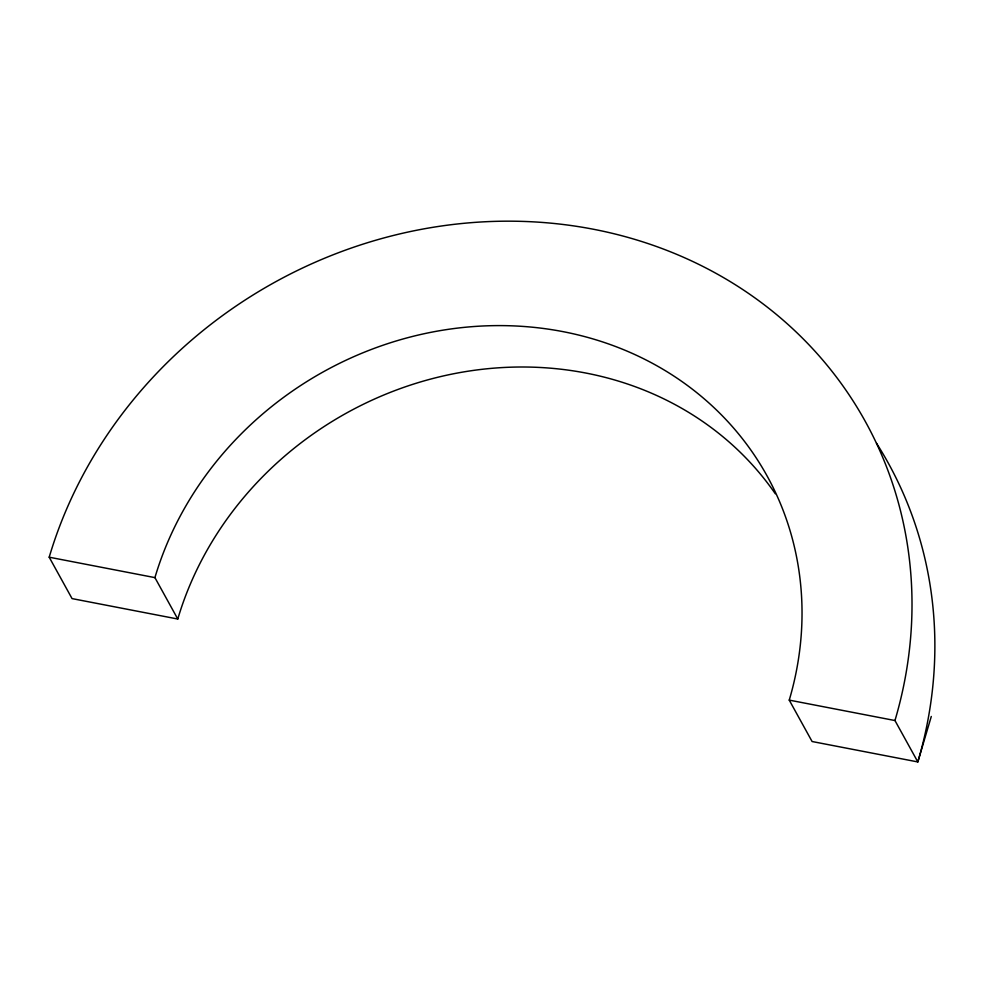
<?xml version="1.0" encoding="UTF-8"?>
<svg xmlns="http://www.w3.org/2000/svg" width="984" height="984" viewBox="0 0 984 984"><rect width="100%" height="100%" fill="white"/><g stroke="black" fill="none" stroke-linecap="round" stroke-linejoin="round"><path stroke-width="1.48" d="M931.282 716.475L917.826 761.936L812.095 741.518L789.242 700.116A336.995 305.667 -28.9 0 0 563.045 331.645A336.995 305.667 -28.9 0 0 154.918 577.62L49.2 557.202L72.053 598.604L177.772 619.022A336.995 305.667 -28.9 0 1 449.565 374.584A336.995 305.667 -28.9 0 1 775.318 493.759M789.242 700.116L894.96 720.534L917.826 761.936A449.331 407.561 -28.9 0 0 876.51 443.243M154.918 577.62L177.772 619.022M49.2 557.202A449.331 407.561 -28.9 0 1 593.364 229.235A449.331 407.561 -28.9 0 1 894.96 720.534"/></g></svg>
